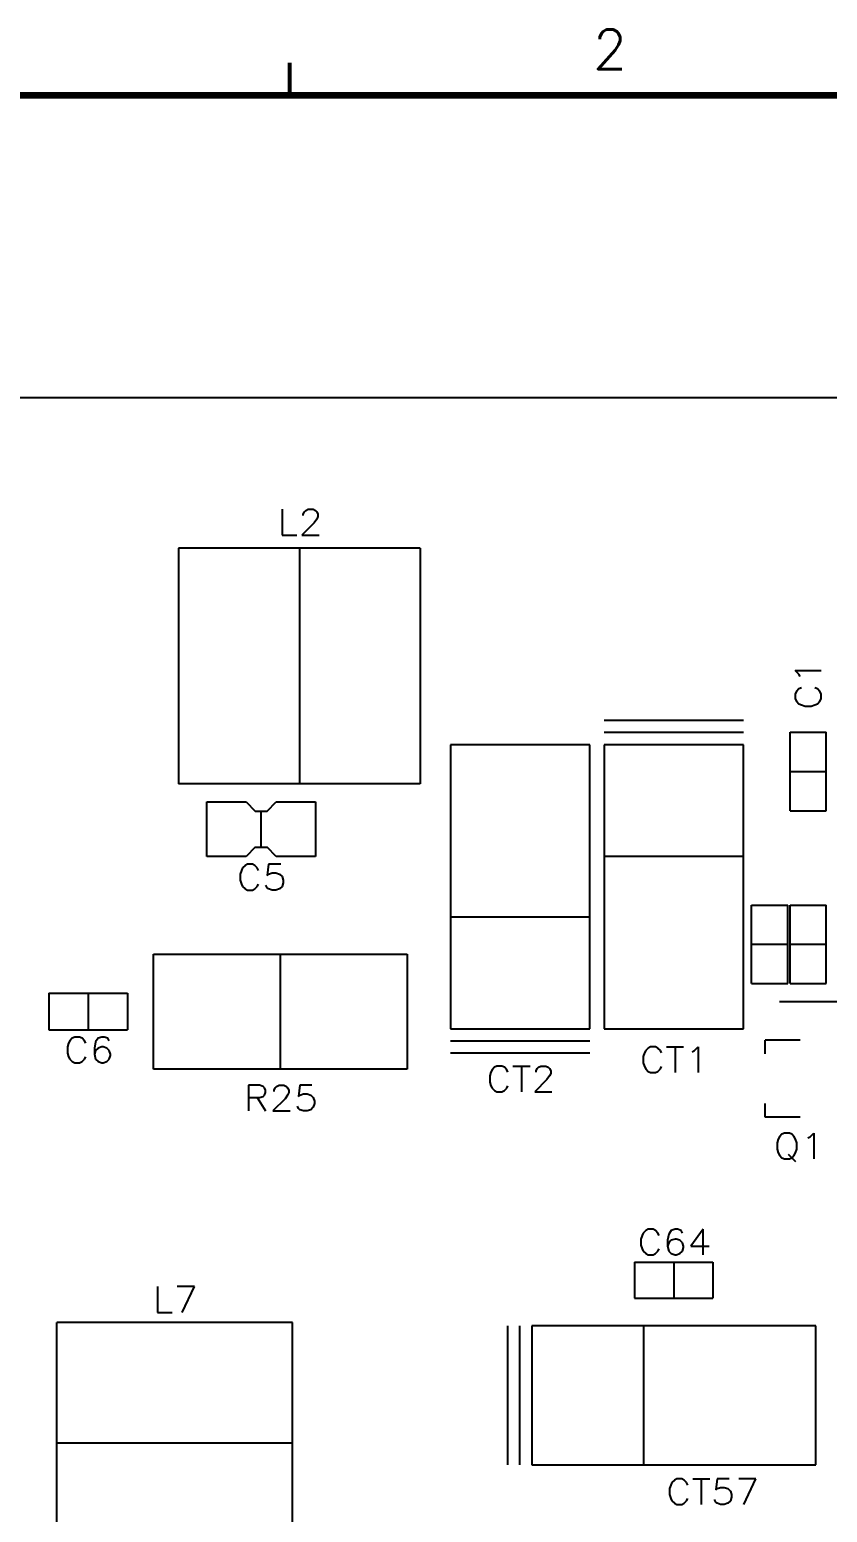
# Model space of a CAD drawing. Extents: x 295 to 953, y 10 to 290.
# Drawn here: x 521 to 581.6, y 177.2 to 290 of the extents above; entities that cross this region are included whole.
import ezdxf
from ezdxf.enums import TextEntityAlignment as Align

# ---------------------------------------------------------------- set-up
doc = ezdxf.new("R2010")
doc.units = 0
doc.header["$LTSCALE"] = 5
doc.header["$MEASUREMENT"] = 0
doc.layers.get('0').update_dxf_attribs({"linetype": 'CONTINUOUS', "lineweight": 25})
for name, color, linetype in [('DV-PEI-A6_BSK', 2, 'CONTINUOUS'), ('문자', 4, 'CONTINUOUS'), ('테두리', 3, 'CONTINUOUS')]:
    doc.layers.add(name, color=color, linetype=linetype)
doc.styles.get("Standard").update_dxf_attribs({"font": 'simplex.shx'})

# ---------------------------------------------------------------- blocks, each defined once
blk = doc.blocks.new('C')
at = {"layer": '테두리'}
for points, const_width in [([(63.75, 287.5), (63.75, 285)], 0.3), ([(15, 285), (15, 15), (405, 15), (405, 285), (15, 285)], 0.5)]:
    blk.add_lwpolyline(points, dxfattribs=dict(at, const_width=const_width))
at = {"layer": '문자'}
blk.add_text('2', height=3, dxfattribs=at).set_placement((88.12, 288.5), align=Align.MIDDLE)

msp = doc.modelspace()

# ---------------------------------------------------------------- linework, layer by layer
at = {"layer": 'DV-PEI-A6_BSK', "color": 7}
for p, q in [((515.38, 262), (858.07, 262)), ((540.16, 253.51), (540.16, 251.54)), ((541.76, 253.14), (541.85, 253.32)), ((541.76, 253.04), (541.76, 253.14)), ((541.85, 253.32), (541.95, 253.42)), ((541.95, 253.42), (542.13, 253.51)), ((542.13, 253.51), (542.51, 253.51)), ((542.51, 253.51), (542.69, 253.42)), ((542.79, 252.76), (542.6, 252.48)), ((542.69, 253.42), (542.79, 253.32)), ((542.79, 253.32), (542.88, 253.14)), ((542.88, 252.95), (542.79, 252.76)), ((542.88, 253.14), (542.88, 252.95)), ((542.6, 252.48), (541.67, 251.54)), ((532.28, 250.54), (532.28, 232.6)), ((550.67, 250.54), (532.28, 250.54)), ((540.16, 251.54), (541.29, 251.54)), ((541.47, 250.54), (541.47, 232.6)), ((541.67, 251.54), (542.97, 251.54)), ((550.67, 250.54), (550.67, 232.6)), ((579.48, 240.96), (579.2, 241.24)), ((579.2, 241.24), (581.17, 241.24)), ((579.57, 240.77), (579.48, 240.96)), ((579.29, 239.64), (579.2, 239.46)), ((579.2, 239.46), (579.2, 239.08)), ((579.48, 239.83), (579.29, 239.64)), ((579.67, 239.92), (579.48, 239.83)), ((580.89, 239.83), (580.7, 239.92)), ((581.08, 239.64), (580.89, 239.83)), ((581.17, 239.46), (581.08, 239.64)), ((581.17, 239.08), (581.17, 239.46)), ((579.2, 239.08), (579.29, 238.89)), ((579.29, 238.89), (579.48, 238.71)), ((579.48, 238.71), (579.67, 238.61)), ((579.67, 238.61), (579.95, 238.52)), ((579.95, 238.52), (580.42, 238.52)), ((580.42, 238.52), (580.7, 238.61)), ((580.7, 238.61), (580.89, 238.71)), ((580.89, 238.71), (581.08, 238.89)), ((581.08, 238.89), (581.17, 239.08)), ((575.25, 237.43), (564.67, 237.43)), ((575.25, 236.51), (564.67, 236.51)), ((578.8, 230.55), (578.8, 236.53)), ((578.8, 236.53), (581.56, 236.53)), ((581.56, 230.55), (581.56, 236.53)), ((552.98, 235.59), (552.98, 213.97)), ((563.56, 235.59), (552.98, 235.59)), ((563.56, 213.97), (563.56, 235.59)), ((564.67, 235.59), (564.67, 213.97)), ((575.25, 235.59), (564.67, 235.59)), ((575.25, 213.97), (575.25, 235.59)), ((550.67, 232.6), (532.28, 232.6)), ((578.8, 233.54), (581.56, 233.54)), ((534.42, 227.09), (534.42, 231.23)), ((534.42, 231.23), (537.41, 231.23)), ((537.41, 231.23), (538.1, 230.54)), ((538.1, 230.54), (539.01, 230.54)), ((538.55, 230.54), (538.55, 227.78)), ((539.01, 230.54), (539.7, 231.23)), ((539.7, 231.23), (542.69, 231.23)), ((542.69, 231.23), (542.69, 227.09)), ((578.8, 230.55), (581.56, 230.55)), ((537.41, 227.09), (534.42, 227.09)), ((538.1, 227.78), (537.41, 227.09)), ((538.1, 227.78), (539.01, 227.78)), ((539.7, 227.09), (539.01, 227.78)), ((542.69, 227.09), (539.7, 227.09)), ((575.25, 227.08), (564.67, 227.08)), ((537.06, 226.02), (536.96, 225.74)), ((536.96, 225.74), (536.96, 225.27)), ((537.15, 226.21), (537.06, 226.02)), ((537.34, 226.39), (537.15, 226.21)), ((537.52, 226.49), (537.34, 226.39)), ((537.9, 226.49), (537.52, 226.49)), ((538.08, 226.39), (537.9, 226.49)), ((538.27, 226.21), (538.08, 226.39)), ((538.37, 226.02), (538.27, 226.21)), ((539.12, 226.49), (539.03, 225.64)), ((539.03, 225.64), (539.12, 225.74)), ((540.05, 226.49), (539.12, 226.49)), ((539.12, 225.74), (539.4, 225.83)), ((539.4, 225.83), (539.68, 225.83)), ((539.68, 225.83), (539.96, 225.74)), ((539.96, 225.74), (540.15, 225.55)), ((536.96, 225.27), (537.06, 224.98)), ((537.06, 224.98), (537.15, 224.8)), ((537.15, 224.8), (537.34, 224.61)), ((537.34, 224.61), (537.52, 224.52)), ((537.9, 224.52), (538.08, 224.61)), ((538.08, 224.61), (538.27, 224.8)), ((538.27, 224.8), (538.37, 224.98)), ((539.03, 224.7), (538.93, 224.89)), ((539.12, 224.61), (539.03, 224.7)), ((539.4, 224.52), (539.12, 224.61)), ((539.96, 224.61), (539.68, 224.52)), ((540.15, 224.8), (539.96, 224.61)), ((540.15, 225.55), (540.24, 225.27)), ((540.24, 225.08), (540.15, 224.8)), ((540.24, 225.27), (540.24, 225.08)), ((537.52, 224.52), (537.9, 224.52)), ((539.68, 224.52), (539.4, 224.52)), ((552.98, 222.48), (563.56, 222.48)), ((575.88, 217.41), (575.88, 223.38)), ((575.88, 223.38), (578.64, 223.38)), ((578.64, 217.41), (578.64, 223.38)), ((578.8, 217.41), (578.8, 223.38)), ((578.8, 223.38), (581.56, 223.38)), ((581.56, 217.41), (581.56, 223.38)), ((575.88, 220.4), (578.64, 220.4)), ((578.8, 220.4), (581.56, 220.4)), ((530.36, 219.66), (549.68, 219.66)), ((530.36, 210.91), (530.36, 219.66)), ((540.01, 219.66), (540.01, 210.91)), ((549.68, 219.66), (549.68, 210.91)), ((522.42, 216.67), (528.4, 216.67)), ((522.42, 216.67), (522.42, 213.9)), ((525.41, 216.67), (525.41, 213.9)), ((528.4, 216.67), (528.4, 213.9)), ((575.88, 217.41), (578.64, 217.41)), ((578.8, 217.41), (581.56, 217.41)), ((585.29, 216.02), (577.99, 216.02)), ((522.42, 213.9), (528.4, 213.9)), ((524.19, 213.25), (524.01, 213.06)), ((524.38, 213.34), (524.19, 213.25)), ((524.75, 213.34), (524.38, 213.34)), ((524.94, 213.25), (524.75, 213.34)), ((525.13, 213.06), (524.94, 213.25)), ((526.16, 213.25), (525.97, 212.97)), ((526.44, 213.34), (526.16, 213.25)), ((526.63, 213.34), (526.44, 213.34)), ((526.91, 213.25), (526.63, 213.34)), ((527, 213.06), (526.91, 213.25)), ((552.98, 213.97), (563.56, 213.97)), ((564.67, 213.97), (575.25, 213.97)), ((523.91, 212.87), (523.82, 212.59)), ((523.82, 212.59), (523.82, 212.12)), ((523.82, 212.12), (523.91, 211.84)), ((524.01, 213.06), (523.91, 212.87)), ((525.22, 212.87), (525.13, 213.06)), ((525.97, 212.97), (525.88, 212.5)), ((525.88, 212.5), (525.88, 212.03)), ((525.97, 212.31), (525.88, 212.03)), ((526.16, 212.5), (525.97, 212.31)), ((526.44, 212.59), (526.16, 212.5)), ((526.54, 212.59), (526.44, 212.59)), ((526.82, 212.5), (526.54, 212.59)), ((527, 212.31), (526.82, 212.5)), ((527.1, 212.03), (527, 212.31)), ((552.98, 213.05), (563.56, 213.05)), ((552.98, 212.13), (563.56, 212.13)), ((567.73, 212.13), (567.63, 211.85)), ((567.82, 212.31), (567.73, 212.13)), ((568.01, 212.5), (567.82, 212.31)), ((568.19, 212.59), (568.01, 212.5)), ((568.56, 212.59), (568.19, 212.59)), ((568.75, 212.5), (568.56, 212.59)), ((568.94, 212.31), (568.75, 212.5)), ((569.02, 212.13), (568.94, 212.31)), ((569.4, 212.59), (570.7, 212.59)), ((570.05, 212.59), (570.05, 210.64)), ((571.35, 212.22), (571.54, 212.31)), ((571.54, 212.31), (571.82, 212.59)), ((571.82, 212.59), (571.82, 210.64)), ((579.56, 213.1), (576.92, 213.1)), ((576.92, 212.07), (576.92, 213.1)), ((523.91, 211.84), (524.01, 211.65)), ((524.01, 211.65), (524.19, 211.47)), ((524.19, 211.47), (524.38, 211.37)), ((524.38, 211.37), (524.75, 211.37)), ((524.75, 211.37), (524.94, 211.47)), ((524.94, 211.47), (525.13, 211.65)), ((525.13, 211.65), (525.22, 211.84)), ((525.88, 212.03), (525.97, 211.65)), ((525.97, 211.65), (526.16, 211.47)), ((526.16, 211.47), (526.44, 211.37)), ((526.44, 211.37), (526.54, 211.37)), ((526.54, 211.37), (526.82, 211.47)), ((526.82, 211.47), (527, 211.65)), ((527, 211.65), (527.1, 211.93)), ((527.1, 211.93), (527.1, 212.03)), ((556.32, 211.04), (556.14, 210.85)), ((556.5, 211.13), (556.32, 211.04)), ((556.88, 211.13), (556.5, 211.13)), ((557.07, 211.04), (556.88, 211.13)), ((557.25, 210.85), (557.07, 211.04)), ((557.71, 211.13), (559.02, 211.13)), ((558.36, 211.13), (558.36, 209.18)), ((559.57, 210.95), (559.67, 211.04)), ((559.67, 211.04), (559.85, 211.13)), ((559.85, 211.13), (560.22, 211.13)), ((560.22, 211.13), (560.41, 211.04)), ((560.41, 211.04), (560.5, 210.95)), ((567.63, 211.85), (567.63, 211.38)), ((567.63, 211.38), (567.73, 211.1)), ((567.73, 211.1), (567.82, 210.92)), ((568.94, 210.92), (569.02, 211.1)), ((549.68, 210.91), (530.36, 210.91)), ((556.04, 210.67), (555.95, 210.39)), ((555.95, 210.39), (555.95, 209.92)), ((555.95, 209.92), (556.04, 209.64)), ((556.14, 210.85), (556.04, 210.67)), ((557.34, 210.67), (557.25, 210.85)), ((560.31, 210.11), (559.38, 209.18)), ((559.48, 210.76), (559.57, 210.95)), ((559.48, 210.67), (559.48, 210.76)), ((560.5, 210.39), (560.31, 210.11)), ((560.5, 210.95), (560.59, 210.76)), ((560.59, 210.57), (560.5, 210.39)), ((560.59, 210.76), (560.59, 210.57)), ((567.82, 210.92), (568.01, 210.73)), ((568.01, 210.73), (568.19, 210.64)), ((568.19, 210.64), (568.56, 210.64)), ((568.56, 210.64), (568.75, 210.73)), ((568.75, 210.73), (568.94, 210.92)), ((538.44, 209.67), (537.6, 209.67)), ((537.6, 209.67), (537.6, 207.72)), ((537.6, 208.74), (538.44, 208.74)), ((538.25, 208.74), (538.9, 207.72)), ((538.72, 209.57), (538.44, 209.67)), ((538.44, 208.74), (538.72, 208.83)), ((538.81, 209.48), (538.72, 209.57)), ((538.72, 208.83), (538.81, 208.93)), ((538.9, 209.3), (538.81, 209.48)), ((538.81, 208.93), (538.9, 209.11)), ((538.9, 209.11), (538.9, 209.3)), ((539.55, 209.3), (539.64, 209.48)), ((539.55, 209.21), (539.55, 209.3)), ((539.64, 209.48), (539.74, 209.57)), ((539.74, 209.57), (539.93, 209.67)), ((539.93, 209.67), (540.29, 209.67)), ((540.29, 209.67), (540.48, 209.57)), ((540.57, 208.93), (540.39, 208.64)), ((540.48, 209.57), (540.57, 209.48)), ((540.57, 209.48), (540.67, 209.3)), ((540.67, 209.11), (540.57, 208.93)), ((540.67, 209.3), (540.67, 209.11)), ((541.5, 209.67), (541.41, 208.83)), ((541.41, 208.83), (541.5, 208.93)), ((542.43, 209.67), (541.5, 209.67)), ((541.5, 208.93), (541.78, 209.02)), ((541.78, 209.02), (542.06, 209.02)), ((542.06, 209.02), (542.34, 208.93)), ((542.34, 208.93), (542.52, 208.74)), ((542.52, 208.74), (542.61, 208.46)), ((556.04, 209.64), (556.14, 209.46)), ((556.14, 209.46), (556.32, 209.27)), ((556.32, 209.27), (556.5, 209.18)), ((556.5, 209.18), (556.88, 209.18)), ((556.88, 209.18), (557.07, 209.27)), ((557.07, 209.27), (557.25, 209.46)), ((557.25, 209.46), (557.34, 209.64)), ((559.38, 209.18), (560.69, 209.18)), ((540.39, 208.64), (539.46, 207.72)), ((539.46, 207.72), (540.76, 207.72)), ((541.41, 207.9), (541.32, 208.09)), ((541.5, 207.81), (541.41, 207.9)), ((541.78, 207.72), (541.5, 207.81)), ((542.06, 207.72), (541.78, 207.72)), ((542.34, 207.81), (542.06, 207.72)), ((542.52, 208), (542.34, 207.81)), ((542.61, 208.28), (542.52, 208)), ((542.61, 208.46), (542.61, 208.28)), ((576.92, 207.24), (576.92, 208.28)), ((579.56, 207.24), (576.92, 207.24)), ((577.9, 205.57), (577.81, 205.29)), ((578, 205.75), (577.9, 205.57)), ((578.18, 205.94), (578, 205.75)), ((578.37, 206.03), (578.18, 205.94)), ((578.75, 206.03), (578.37, 206.03)), ((578.93, 205.94), (578.75, 206.03)), ((579.12, 205.75), (578.93, 205.94)), ((579.21, 205.57), (579.12, 205.75)), ((579.31, 205.29), (579.21, 205.57)), ((580.15, 205.66), (580.34, 205.75)), ((580.34, 205.75), (580.62, 206.03)), ((580.62, 206.03), (580.62, 204.07)), ((577.81, 205.29), (577.81, 204.82)), ((577.81, 204.82), (577.9, 204.54)), ((577.9, 204.54), (578, 204.35)), ((578, 204.35), (578.18, 204.16)), ((578.65, 204.44), (579.21, 203.88)), ((578.93, 204.16), (579.12, 204.35)), ((579.12, 204.35), (579.21, 204.54)), ((579.21, 204.54), (579.31, 204.82)), ((579.31, 204.82), (579.31, 205.29)), ((578.18, 204.16), (578.37, 204.07)), ((578.37, 204.07), (578.75, 204.07)), ((578.75, 204.07), (578.93, 204.16)), ((567.82, 198.62), (567.63, 198.43)), ((568.01, 198.71), (567.82, 198.62)), ((568.38, 198.71), (568.01, 198.71)), ((568.56, 198.62), (568.38, 198.71)), ((568.75, 198.43), (568.56, 198.62)), ((569.77, 198.62), (569.58, 198.35)), ((570.05, 198.71), (569.77, 198.62)), ((570.23, 198.71), (570.05, 198.71)), ((570.51, 198.62), (570.23, 198.71)), ((570.61, 198.43), (570.51, 198.62)), ((572.18, 198.71), (571.26, 197.42)), ((572.18, 196.76), (572.18, 198.71)), ((567.54, 198.25), (567.45, 197.97)), ((567.45, 197.97), (567.45, 197.51)), ((567.45, 197.51), (567.54, 197.23)), ((567.63, 198.43), (567.54, 198.25)), ((568.84, 198.25), (568.75, 198.43)), ((569.58, 198.35), (569.49, 197.88)), ((569.49, 197.88), (569.49, 197.42)), ((569.58, 197.69), (569.49, 197.42)), ((569.77, 197.88), (569.58, 197.69)), ((570.05, 197.97), (569.77, 197.88)), ((570.14, 197.97), (570.05, 197.97)), ((570.42, 197.88), (570.14, 197.97)), ((570.61, 197.69), (570.42, 197.88)), ((570.7, 197.42), (570.61, 197.69)), ((567.54, 197.23), (567.63, 197.04)), ((567.63, 197.04), (567.82, 196.86)), ((567.82, 196.86), (568.01, 196.76)), ((568.01, 196.76), (568.38, 196.76)), ((568.38, 196.76), (568.56, 196.86)), ((568.56, 196.86), (568.75, 197.04)), ((568.75, 197.04), (568.84, 197.23)), ((569.49, 197.42), (569.58, 197.04)), ((569.58, 197.04), (569.77, 196.86)), ((569.77, 196.86), (570.05, 196.76)), ((570.05, 196.76), (570.14, 196.76)), ((570.14, 196.76), (570.42, 196.86)), ((570.42, 196.86), (570.61, 197.04)), ((570.61, 197.04), (570.7, 197.32)), ((570.7, 197.32), (570.7, 197.42)), ((571.26, 197.42), (572.65, 197.42)), ((566.97, 196.22), (572.94, 196.22)), ((566.97, 196.22), (566.97, 193.46)), ((569.95, 196.22), (569.95, 193.46)), ((572.94, 196.22), (572.94, 193.46)), ((530.67, 194.36), (530.67, 192.39)), ((533.48, 194.36), (532.17, 194.36)), ((532.55, 192.39), (533.48, 194.36)), ((566.97, 193.46), (572.94, 193.46)), ((530.67, 192.39), (531.79, 192.39)), ((540.95, 191.62), (523.01, 191.62)), ((523.01, 173.22), (523.01, 191.62)), ((540.95, 173.22), (540.95, 191.62)), ((557.3, 191.36), (557.3, 180.78)), ((558.23, 191.36), (558.23, 180.78)), ((580.77, 191.36), (559.15, 191.36)), ((559.15, 191.36), (559.15, 180.78)), ((567.66, 191.36), (567.66, 180.78)), ((580.77, 180.78), (580.77, 191.36)), ((540.95, 182.43), (523.01, 182.43)), ((559.15, 180.78), (580.77, 180.78)), ((569.82, 179.44), (569.73, 179.25)), ((570.01, 179.63), (569.82, 179.44)), ((570.19, 179.72), (570.01, 179.63)), ((570.57, 179.72), (570.19, 179.72)), ((570.75, 179.63), (570.57, 179.72)), ((570.93, 179.44), (570.75, 179.63)), ((571.03, 179.25), (570.93, 179.44)), ((571.4, 179.72), (572.69, 179.72)), ((572.04, 179.72), (572.04, 177.78)), ((573.25, 179.72), (573.15, 178.89)), ((574.17, 179.72), (573.25, 179.72)), ((576.2, 179.72), (574.91, 179.72)), ((575.28, 177.78), (576.2, 179.72)), ((569.73, 179.25), (569.64, 178.98)), ((569.64, 178.98), (569.64, 178.52)), ((569.64, 178.52), (569.73, 178.24)), ((573.15, 178.89), (573.25, 178.98)), ((573.25, 178.98), (573.52, 179.07)), ((573.52, 179.07), (573.8, 179.07)), ((573.8, 179.07), (574.08, 178.98)), ((574.08, 178.98), (574.26, 178.79)), ((574.26, 178.79), (574.36, 178.52)), ((574.36, 178.33), (574.26, 178.06)), ((574.36, 178.52), (574.36, 178.33)), ((569.73, 178.24), (569.82, 178.06)), ((569.82, 178.06), (570.01, 177.87)), ((570.01, 177.87), (570.19, 177.78)), ((570.19, 177.78), (570.57, 177.78)), ((570.57, 177.78), (570.75, 177.87)), ((570.75, 177.87), (570.93, 178.06)), ((570.93, 178.06), (571.03, 178.24)), ((573.15, 177.96), (573.06, 178.14)), ((573.25, 177.87), (573.15, 177.96)), ((573.52, 177.78), (573.25, 177.87)), ((573.8, 177.78), (573.52, 177.78)), ((574.08, 177.87), (573.8, 177.78)), ((574.26, 178.06), (574.08, 177.87))]:
    msp.add_line(p, q, dxfattribs=at)

# ---------------------------------------------------------------- block references
msp.add_blockref('C', (476.98, 0))

doc.saveas('drawing.dxf')
